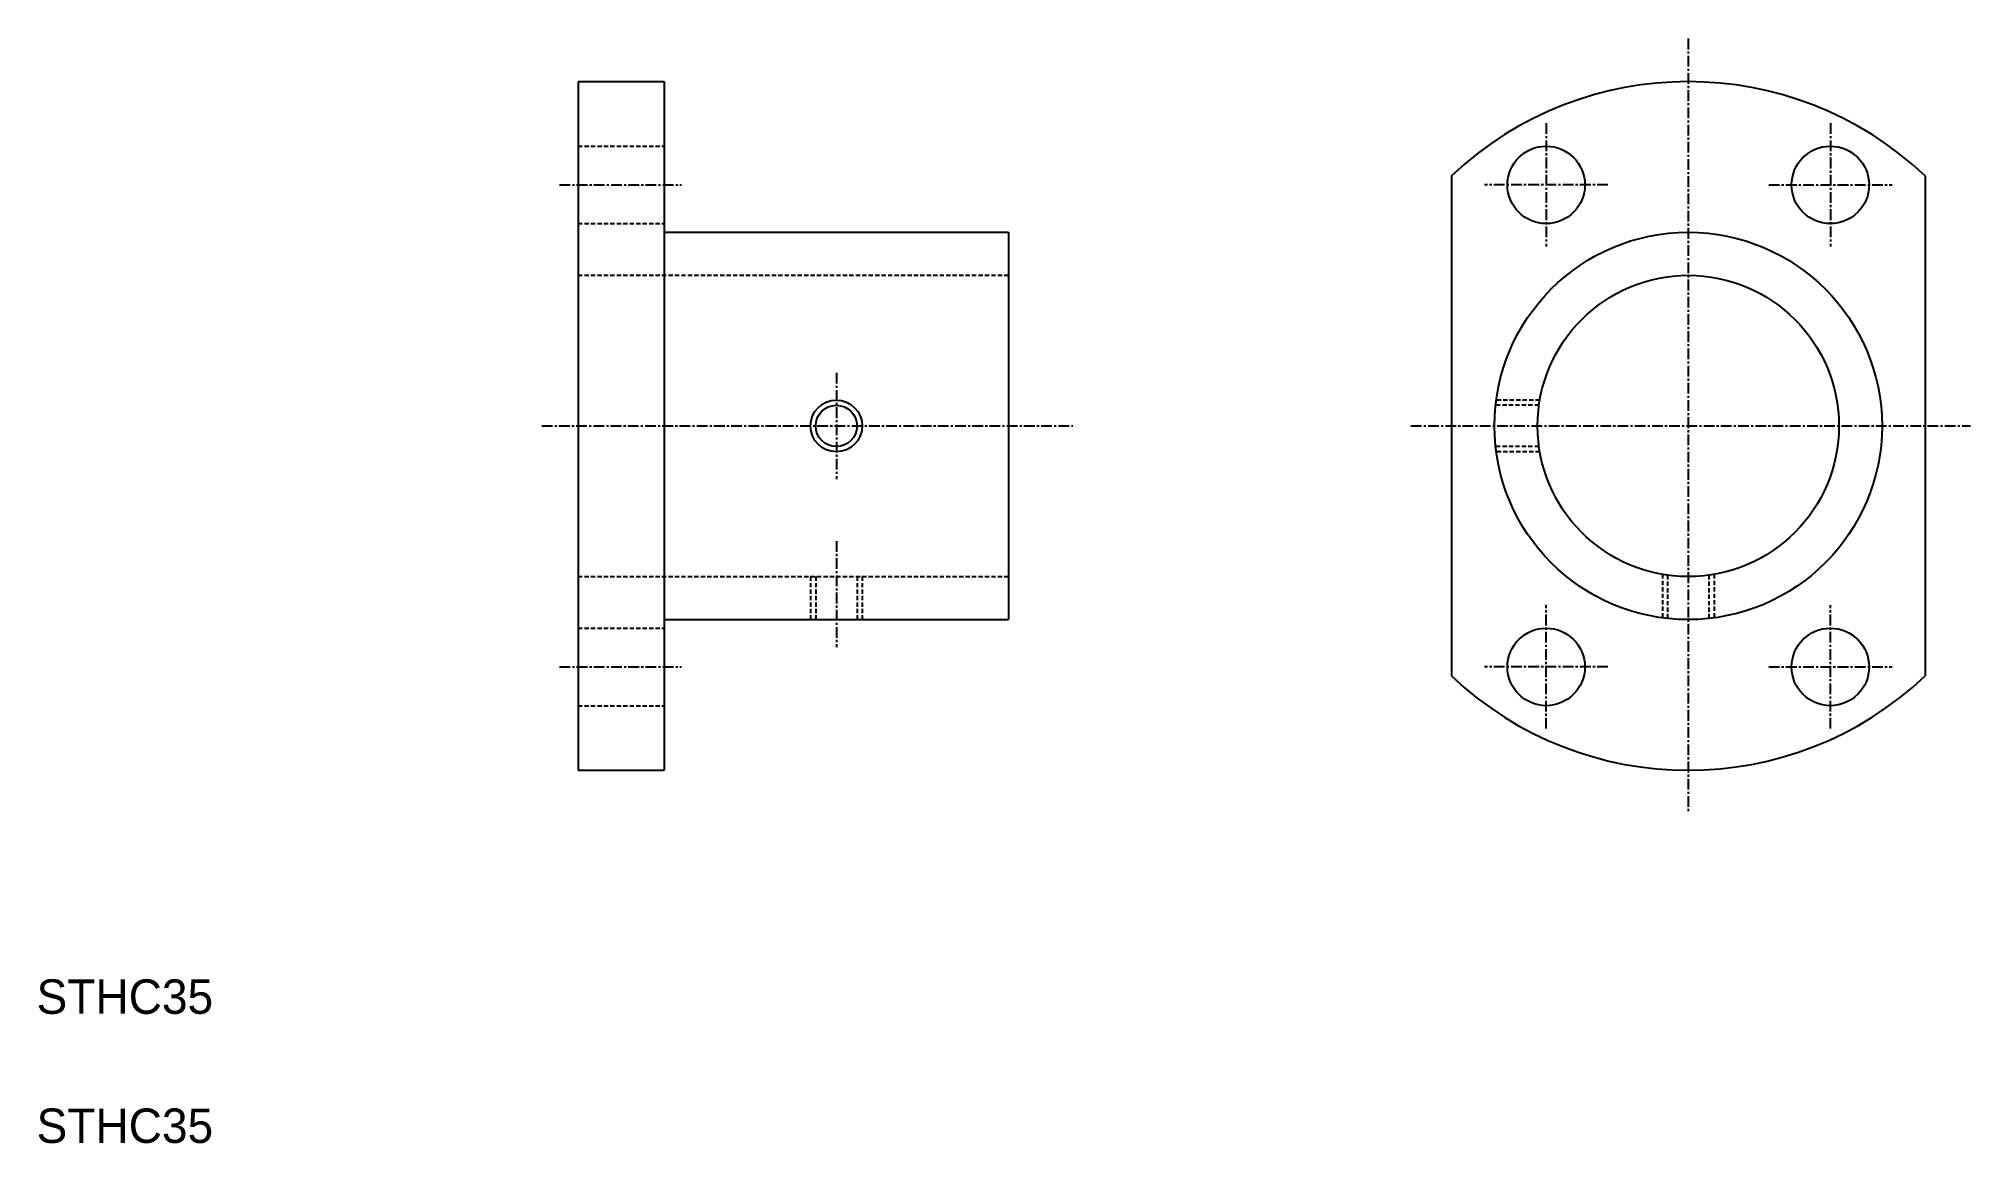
# Model space of a CAD drawing. Extents: x 26 to 251, y 25 to 154.
import ezdxf

# ---------------------------------------------------------------- set-up
doc = ezdxf.new("R2010")
doc.units = 0
doc.linetypes.add('CENTER', pattern=[2, 1.25, -0.25, 0.25, -0.25])
doc.linetypes.add('DASHED', pattern=[0.75, 0.5, -0.25])
doc.layers.get('0').update_dxf_attribs({"linetype": 'CONTINUOUS'})
doc.layers.add('CENTER', color=1, linetype='CENTER')

msp = doc.modelspace()

# ---------------------------------------------------------------- linework, layer by layer
at = {"color": 7, "linetype": 'CONTINUOUS'}
for p, q in [((88.96, 148.61), (88.96, 68.61)), ((88.96, 148.61), (98.96, 148.61)), ((98.96, 148.61), (98.96, 68.61)), ((190.39, 137.65), (190.39, 79.56)), ((245.39, 137.65), (245.39, 79.56)), ((98.96, 131.11), (138.96, 131.11)), ((138.96, 131.11), (138.96, 86.11)), ((88.96, 128.61), (88.96, 128.61)), ((88.96, 108.61), (88.96, 108.61)), ((98.96, 86.11), (138.96, 86.11)), ((88.96, 68.61), (98.96, 68.61))]:
    msp.add_line(p, q, dxfattribs=at)
at = {"color": 3, "linetype": 'DASHED'}
for p, q in [((88.96, 141.11), (98.96, 141.11)), ((88.96, 132.11), (98.96, 132.11)), ((88.96, 126.11), (138.96, 126.11)), ((200.56, 111.01), (195.52, 111.01)), ((200.65, 111.61), (195.6, 111.61)), ((200.56, 106.21), (195.52, 106.21)), ((200.65, 105.61), (195.6, 105.61)), ((88.96, 91.11), (138.96, 91.11)), ((115.96, 91.11), (115.96, 86.11)), ((116.56, 91.11), (116.56, 86.11)), ((121.36, 91.11), (121.36, 86.11)), ((121.96, 91.11), (121.96, 86.11)), ((214.89, 91.37), (214.89, 86.31)), ((215.49, 91.27), (215.49, 86.24)), ((220.29, 91.27), (220.29, 86.24)), ((220.89, 91.37), (220.89, 86.31)), ((88.96, 85.11), (98.96, 85.11)), ((88.96, 76.11), (98.96, 76.11))]:
    msp.add_line(p, q, dxfattribs=at)
at = {"color": 7, "linetype": 'CONTINUOUS'}
for centre, radius in [((201.39, 136.61), 4.5), ((234.39, 136.61), 4.5), ((217.89, 108.61), 22.5), ((217.89, 108.61), 17.5), ((118.96, 108.61), 2.4), ((201.39, 80.61), 4.5), ((234.39, 80.61), 4.5)]:
    msp.add_circle(centre, radius, dxfattribs=at)
at = {"color": 3, "linetype": 'CONTINUOUS'}
msp.add_circle((118.96, 108.61), 3, dxfattribs=at)
at = {"color": 7, "linetype": 'CONTINUOUS'}
for start, end in [(46.5675, 133.4325), (226.5675, 313.4325)]:
    msp.add_arc((217.89, 108.61), 40, start, end, dxfattribs=at)
at = {"layer": 'CENTER', "color": 1, "linetype": 'CENTER'}
for p, q in [((217.89, 153.61), (217.89, 63.61)), ((201.39, 143.78), (201.39, 129.44)), ((234.39, 143.78), (234.39, 129.44)), ((86.8, 136.61), (100.98, 136.61)), ((208.56, 136.61), (194.23, 136.61)), ((227.23, 136.61), (241.56, 136.61)), ((118.96, 114.78), (118.96, 102.43)), ((84.75, 108.61), (146.43, 108.61)), ((185.68, 108.61), (250.65, 108.61)), ((118.96, 95.24), (118.96, 82.89)), ((201.39, 73.44), (201.39, 87.78)), ((234.39, 73.44), (234.39, 87.78)), ((86.8, 80.61), (100.98, 80.61)), ((208.56, 80.61), (194.23, 80.61)), ((227.23, 80.61), (241.56, 80.61))]:
    msp.add_line(p, q, dxfattribs=at)

# ---------------------------------------------------------------- texts
at = {"color": 7, "linetype": 'CONTINUOUS'}
for p in [(26.08, 40.31), (26.08, 25.31)]:
    msp.add_text('STHC35', height=4, dxfattribs=at).set_placement(p)

doc.saveas('drawing.dxf')
